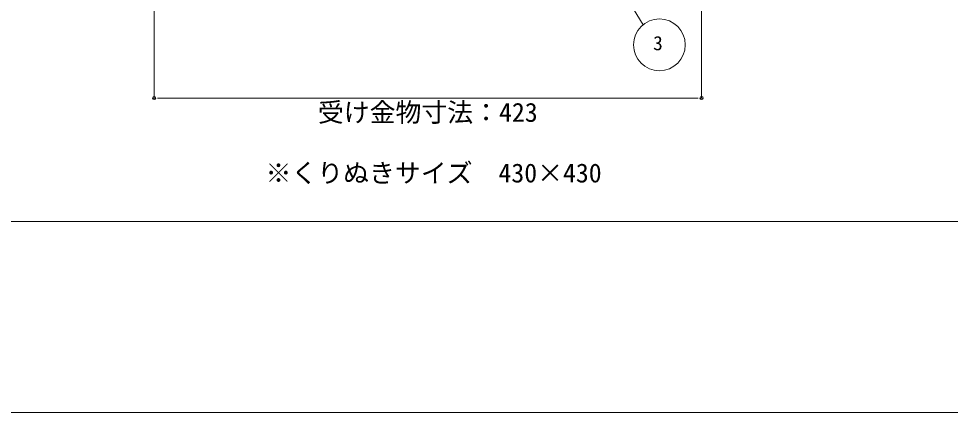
# Model space of a CAD drawing. Units: millimetres, scale not verified. Extents: x -1380 to 1380, y -955 to 955.
# Drawn here: x -766 to -46, y -955 to -651 of the extents above; entities that cross this region are included whole.
import ezdxf
from ezdxf.enums import TextEntityAlignment as Align

# ---------------------------------------------------------------- set-up
doc = ezdxf.new("R2010")
doc.units = ezdxf.units.MM
doc.header["$LTSCALE"] = 3
for name, color, linetype, lineweight in [('0-0_0', 7, 'Continuous', 15), ('0-6_WAKU', 7, 'Continuous', 18), ('0-7_MOJI', 7, 'Continuous', 18), ('0-8_SUNPO', 7, 'Continuous', 18)]:
    doc.layers.add(name, color=color, linetype=linetype, lineweight=lineweight)
doc.styles.add('ＭＳ ゴシック', font='')
doc.styles.get('ＭＳ ゴシック').set_extended_font_data('MS Gothic')

# ---------------------------------------------------------------- blocks, each defined once
blk = doc.blocks.new('_DOT')
at = {"layer": '0-0_0'}
for p, q in [((-0.5, 0), (-1, 0)), ((0.25, 0), (-0.25, 0))]:
    blk.add_line(p, q, dxfattribs=at)
blk.add_circle((0, 0), 0.25, dxfattribs=at)

msp = doc.modelspace()

# ---------------------------------------------------------------- linework, layer by layer
at = {"layer": '0-0_0', "lineweight": 18}
msp.add_lwpolyline([(-1121.48, -807.603), (1121.02, -807.603), (1121.02, 687.397), (-1121.48, 687.397)], close=True, dxfattribs=at)
at = {"layer": '0-6_WAKU'}
msp.add_lwpolyline([(-1380.23, -955.103), (1379.77, -955.103), (1379.77, 954.897), (-1380.23, 954.897)], close=True, dxfattribs=at)
at = {"layer": '0-8_SUNPO'}
for p, q in [((-661.73, -508.803), (-661.73, -712.192)), ((-238.73, -508.803), (-238.73, -712.192)), ((-344.23, -555.603), (-283.886, -655.561)), ((-656.73, -712.192), (-243.73, -712.192))]:
    msp.add_line(p, q, dxfattribs=at)
msp.add_circle((-271.275, -671.084), 20, dxfattribs=at)

# ---------------------------------------------------------------- block references
at = {"layer": '0-8_SUNPO', "xscale": 5, "yscale": 5, "rotation": 180}
msp.add_blockref('_DOT', (-661.73, -712.192), dxfattribs=at)
at = {"layer": '0-8_SUNPO', "xscale": 5, "yscale": 5}
msp.add_blockref('_DOT', (-238.73, -712.192), dxfattribs=at)

# ---------------------------------------------------------------- texts
at = {"layer": '0-7_MOJI', "style": 'ＭＳ ゴシック'}
msp.add_text('※くりぬきサイズ\u3000430×430 ', height=14.66, dxfattribs=at).set_placement((-575.661, -781.842), align=Align.BOTTOM_LEFT)
at = {"layer": '0-8_SUNPO', "style": 'ＭＳ ゴシック'}
for s, height, p in [('3', 11, (-276.148, -678.584)), ('受け金物寸法：423', 14.66, (-535.23, -734.969))]:
    msp.add_text(s, height=height, dxfattribs=at).set_placement(p, align=Align.BOTTOM_LEFT)

doc.saveas('drawing.dxf')
